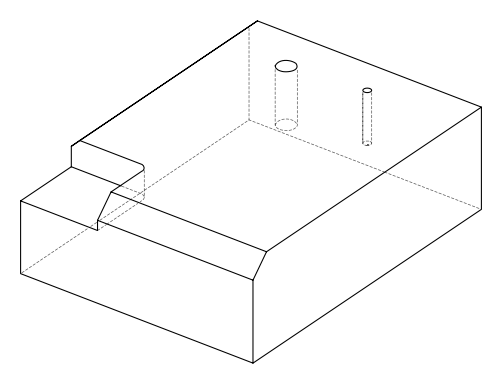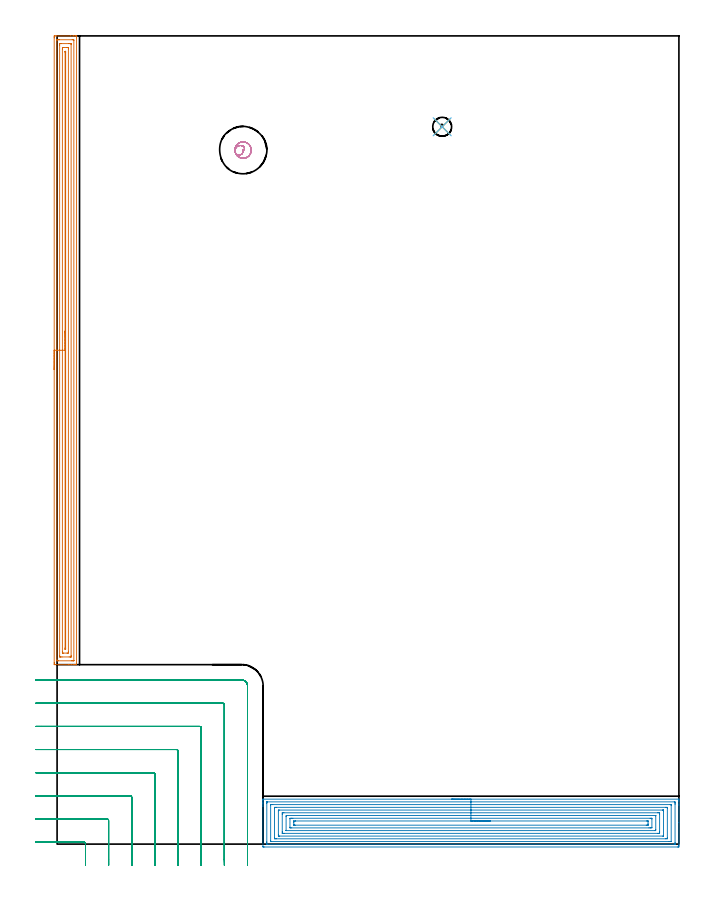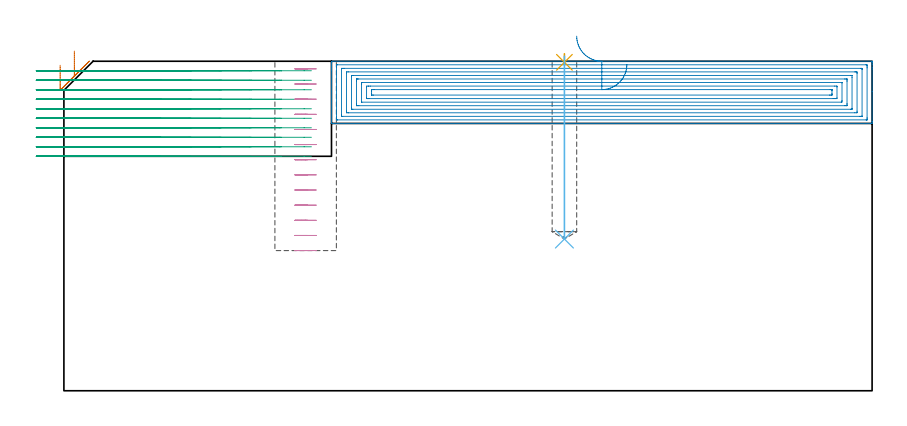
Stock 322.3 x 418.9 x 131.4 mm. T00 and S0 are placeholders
(PLAN: 6 operations, 3 tool changes, 53.2 min)
(1 AREA_MILL | FG_CHAMFER_SURFACE | UGT0205_001 | 13.21 min | 22348 mm3)
(2 AREA_MILL_1 | FG_CHAMFER_SURFACE_1 | UGT0205_001 | 15.93 min | 68857 mm3)
(3 MILL_CORNER_NOTCH_RECTANGULAR | CORNER_NOTCH_RECTANGULAR | NXT0201_012 | Follow Part, ap 4, ae 75% | 21.56 min | 372166 mm3)
(4 MILL_BLIND_HOLE_FROM_SOLID_MATERIAL | STEP1POCKET | NXT0201_012 | Spiral | 2.22 min | 35557 mm3)
(5 SPOT_DRILL | STEP1POCKET_1 | NXT0321_9005460120000 | 0.03 min | 10 mm3)
(6 DRILL_BLIND_HOLE_INTO_CENTER | STEP1POCKET_1 | UGT0301_212 | 0.29 min | 5184 mm3)
(TOOL UGT0205_001 | Chamfer Mill 20 x 3 x 45 deg. | D20 FL50 Z2)
(TOOL NXT0201_012 | ENDMILL 16mm [2P460-1600-NA 1630] | D16 FL38 Z6)
(TOOL NXT0321_9005460120000 | NC Spot Drill, 142deg, 12mm, Carbide, Uncoated | D12 PA142 FL30 Z2)
(TOOL UGT0301_212 | Twist Drill 9.8 mm | D9.8 PA118 FL83 Z2)
(OP 1 AREA_MILL)
G17 G21 G94 G90
T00 M6
G54
G17 G0 G90 X-1.5 Y245.95 S1061 M3
G43 Z141.4 H0
Z129.8
G94 G1 Y245.988 Z128.929 F250.
Y246.102 Z128.064
Y246.291 Z127.212
Y246.553 Z126.38
Y246.887 Z125.574
Y247.29 Z124.8
Y247.758 Z124.064
Y248.29 Z123.372
Y248.879 Z122.729
Y249.522 Z122.14
Y250.214 Z121.609
Y250.95 Z121.14
Y251.724 Z120.737
Y252.53 Z120.403
Y253.362 Z120.141
Y254.213 Z119.952
Y255.078 Z119.838
Y255.95 Z119.8
Y417.873
X-1.499 Y418.268 Z119.801
X-1.495 Y418.762 Z119.803
X-1.492 Y418.891 Z119.806
X-1.007 Y418.896 Z120.291
X-0.382 Y418.9 Z120.916
X6.953 Z128.248
X8.358 Z129.654
X8.722 Z130.017
X9.451 Z130.751
X9.693 Z130.993
X10.08 Y418.892 Z131.371
X10.097 Y418.89 Z131.388
X10.1 Y418.715 Z131.4
Y93.184
X10.097 Y93.01 Z131.388
X10.08 Y93.008 Z131.371
X9.693 Y93. Z130.993
X9.451 Z130.751
X8.722 Z130.017
X7.473 Z128.77
X6.069 Z127.365
X-1.007 Y93.001 Z120.291
X-1.233 Y93.003 Z120.065
X-1.492 Y93.009 Z119.806
X-1.495 Y93.138 Z119.803
X-1.499 Y93.631 Z119.801
X-1.5 Y94.13 Z119.8
Y255.95
X-0.086 Z121.214
X-0.085 Y416.801 Z121.215
X-0.084 Y416.855 Z121.216
X-0.082 Y416.88 Z121.218
X-0.08 Y416.887 Z121.22
X-0.068 Y416.89 Z121.232
X0.348 Y416.898 Z121.648
X0.762 Y416.9 Z122.062
X1.231 Z122.531
X7.838 Y416.899 Z129.138
X8.309 Y416.897 Z129.609
X8.561 Y416.89 Z129.861
X8.679 Y416.882 Z129.979
X8.685 Y416.517 Z129.985
Y416.48
Y95.099
X8.684 Y95.045 Z129.984
X8.682 Y95.02 Z129.982
X8.68 Y95.013 Z129.98
X8.668 Y95.01 Z129.968
X8.252 Y95.002 Z129.552
X7.838 Y95. Z129.138
X7.369 Z128.669
X0.762 Y95.001 Z122.062
X0.291 Y95.003 Z121.591
X0.039 Y95.01 Z121.339
X-0.079 Y95.018 Z121.221
X-0.085 Y95.383 Z121.215
Y95.42
X-0.086 Y255.95 Z121.214
X1.329 Z122.629
Y414.118
X1.332 Y414.691 Z122.632
X1.334 Y414.851 Z122.634
X1.335 Y414.883 Z122.635
X1.372 Y414.89 Z122.672
X1.443 Y414.897 Z122.743
X1.647 Y414.899 Z122.947
X2.325 Y414.9 Z123.625
X6.069 Z127.369
X6.748 Y414.899 Z128.048
X6.953 Y414.895 Z128.253
X7.159 Y414.89 Z128.459
X7.265 Y414.875 Z128.565
X7.267 Y414.798 Z128.567
X7.269 Y414.691 Z128.569
X7.271 Y414.37 Z128.571
Y97.782
X7.269 Y97.209 Z128.569
X7.266 Y97.049 Z128.566
X7.265 Y97.017 Z128.565
X7.228 Y97.01 Z128.528
X7.157 Y97.003 Z128.457
X6.953 Y97.001 Z128.253
X6.275 Y97. Z127.575
X2.531 Z123.831
X1.852 Y97.001 Z123.152
X1.647 Y97.005 Z122.947
X1.441 Y97.01 Z122.741
X1.335 Y97.025 Z122.635
X1.332 Y97.102 Z122.632
X1.331 Y97.209 Z122.631
X1.329 Y97.53 Z122.629
Y255.95
X2.743 Z124.043
Y412.008
X2.749 Y412.682 Z124.049
X2.761 Y412.89 Z124.061
X2.975 Y412.896 Z124.275
X3.416 Y412.9 Z124.716
X5.184 Z126.484
X5.626 Y412.896 Z126.926
X5.839 Y412.89 Z127.139
X5.85 Y412.77 Z127.15
X5.857 Y412.223 Z127.157
Y99.892
X5.851 Y99.218 Z127.151
X5.839 Y99.01 Z127.139
X5.625 Y99.004 Z126.925
X5.184 Y99. Z126.484
X3.416 Z124.716
X2.974 Y99.004 Z124.274
X2.761 Y99.01 Z124.061
X2.75 Y99.13 Z124.05
X2.743 Y99.677 Z124.043
Y255.95
X4.157 Z125.457
Y410.364
X4.158 Y410.509 Z125.458
X4.162 Y410.798 Z125.462
X4.164 Y410.876 Z125.464
X4.177 Y410.89 Z125.477
X4.216 Y410.894 Z125.516
X4.3 Y410.897 Z125.6
X4.396 Z125.696
X4.424 Y410.894 Z125.724
X4.433 Y410.892 Z125.733
X4.436 Y410.845 Z125.736
X4.44 Y410.653 Z125.74
X4.443 Y410.364 Z125.743
Y410.22
Y101.536
X4.442 Y101.391 Z125.742
X4.438 Y101.102 Z125.738
X4.436 Y101.024 Z125.736
X4.423 Y101.01 Z125.723
X4.384 Y101.006 Z125.684
X4.3 Y101.003 Z125.6
X4.204 Z125.504
X4.176 Y101.006 Z125.476
X4.167 Y101.008 Z125.467
X4.164 Y101.054 Z125.464
X4.16 Y101.246 Z125.46
X4.157 Y101.536 Z125.457
Y101.68
Y255.95
Y256.822 Z125.495
Y257.686 Z125.609
Y258.538 Z125.798
Y259.37 Z126.06
Y260.176 Z126.394
Y260.95 Z126.797
Y261.686 Z127.265
Y262.378 Z127.797
Y263.021 Z128.386
Y263.61 Z129.029
Y264.141 Z129.721
Y264.61 Z130.457
Y265.013 Z131.231
Y265.347 Z132.037
Y265.609 Z132.869
Y265.798 Z133.72
Y265.912 Z134.585
Y265.95 Z135.457
G0 Z141.4
M5
M2
(OP 2 AREA_MILL_1)
G17 G21 G94 G90
T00 M6
G54
G17 G0 G90 X204.5 Y23.3 S1061 M3
G43 Z141.4 H0
G94 G1 X204.538 Z140.528 F250.
X204.652 Z139.663
X204.841 Z138.812
X205.103 Z137.98
X205.437 Z137.174
X205.84 Z136.4
X206.308 Z135.664
X206.84 Z134.972
X207.429 Z134.329
X208.072 Z133.739
X208.764 Z133.208
X209.5 Z132.74
X210.274 Z132.337
X211.08 Z132.003
X211.912 Z131.741
X212.764 Z131.552
X213.628 Z131.438
X214.5 Z131.4
X322.131
X322.291 Y23.297 Z131.388
X322.293 Y23.287 Z131.378
X322.3 Y22.939 Z131.038
Y22.61 Z130.71
Y21.94 Z130.035
Y20.722 Z128.819
Y20.174 Z128.268
Y11.174 Z119.271
Y-0.749 Z107.348
X322.297 Y-1.024 Z107.074
X322.291 Y-1.492 Z106.606
X322.161 Y-1.495 Z106.603
X321.684 Y-1.5 Z106.6
X107.316
X106.9 Y-1.496 Z106.602
X106.71 Y-1.492 Z106.606
X106.7 Y-1.298 Z106.799
Y19.565 Z127.66
Y20.174 Z128.268
Y20.722 Z128.819
Y21.057 Z129.153
Y21.606 Z129.702
Y21.94 Z130.035
Y22.61 Z130.71
Y22.939 Z131.038
X106.707 Y23.287 Z131.378
X106.709 Y23.297 Z131.388
X106.869 Y23.3 Z131.4
X214.5
Y21.886 Z129.986
X319.898 Y21.885 Z129.985
X319.954
X320.282 Y21.879 Z129.979
X320.29 Y21.773 Z129.873
X320.297 Y21.545 Z129.645
X320.299 Y21.057 Z129.157
X320.3 Y20.659 Z128.759
X320.299 Y0.743 Z108.843
X320.298 Y0.347 Z108.447
X320.29 Y-0.052 Z108.048
X320.282 Y-0.08 Z108.02
X320.263 Y-0.081 Z108.019
X320.212 Y-0.084 Z108.016
X320.107 Y-0.085 Z108.015
X319.898 Y-0.086 Z108.014
X109.102 Y-0.085 Z108.015
X109.046
X108.718 Y-0.079 Z108.021
X108.71 Y0.027 Z108.127
X108.703 Y0.255 Z108.355
X108.701 Y0.743 Z108.843
X108.7 Y1.141 Z109.241
X108.701 Y21.057 Z129.157
X108.702 Y21.453 Z129.553
X108.71 Y21.852 Z129.952
X108.718 Y21.88 Z129.98
X108.737 Y21.881 Z129.981
X108.788 Y21.884 Z129.984
X108.893 Y21.885 Z129.985
X109.102 Y21.886 Z129.986
X214.5
Y20.471 Z128.571
X317.811
X318.111 Y20.47 Z128.57
X318.211 Y20.468 Z128.568
X318.282 Y20.465 Z128.565
X318.29 Y20.36 Z128.46
X318.297 Y20.174 Z128.274
X318.3 Y19.988 Z128.088
X318.299 Y1.441 Z109.541
X318.294 Y1.378 Z109.478
X318.289 Y1.335 Z109.435
X318.261 Y1.333 Z109.433
X318.111 Y1.331 Z109.431
X317.519 Y1.329 Z109.429
X317.218 Y1.328 Z109.428
X111.189 Y1.329 Z109.429
X110.889 Y1.33 Z109.43
X110.789 Y1.332 Z109.432
X110.718 Y1.335 Z109.435
X110.71 Y1.44 Z109.54
X110.703 Y1.626 Z109.726
X110.7 Y1.812 Z109.912
X110.701 Y20.359 Z128.459
X110.706 Y20.422 Z128.522
X110.711 Y20.465 Z128.565
X110.739 Y20.467 Z128.567
X110.889 Y20.469 Z128.569
X111.481 Y20.471 Z128.571
X111.782
X214.5
Y19.057 Z127.157
X315.432
X315.669 Y19.056 Z127.156
X316.178 Y19.05 Z127.15
X316.29 Y19.04 Z127.14
X316.295 Y18.841 Z126.941
X316.3 Y18.432 Z126.532
Y3.393 Z111.493
X316.295 Y2.963 Z111.063
X316.29 Y2.755 Z110.855
X316.082 Y2.749 Z110.849
X315.432 Y2.744 Z110.844
X113.568 Y2.743 Z110.843
X113.331 Y2.744 Z110.844
X112.822 Y2.75 Z110.85
X112.71 Y2.76 Z110.86
X112.705 Y2.959 Z111.059
X112.7 Y3.368 Z111.468
Y18.407 Z126.507
X112.705 Y18.837 Z126.937
X112.71 Y19.045 Z127.145
X112.918 Y19.051 Z127.151
X113.568 Y19.056 Z127.156
X214.5 Y19.057 Z127.157
Y17.643 Z125.743
X313.765
X314.006 Y17.641 Z125.741
X314.166 Y17.639 Z125.739
X314.286 Y17.636 Z125.736
X314.29 Y17.616 Z125.716
X314.293 Y17.524 Z125.624
X314.3 Y16.877 Z124.977
X314.299 Y4.513 Z112.613
X314.293 Y4.276 Z112.376
X314.29 Y4.196 Z112.296
X314.279 Y4.164 Z112.264
X313.765 Y4.157 Z112.257
X115.235
X114.994 Y4.159 Z112.259
X114.834 Y4.161 Z112.261
X114.714 Y4.164 Z112.264
X114.71 Y4.184 Z112.284
X114.707 Y4.276 Z112.376
X114.7 Y4.923 Z113.023
X114.701 Y17.287 Z125.387
X114.707 Y17.524 Z125.624
X114.71 Y17.604 Z125.704
X114.721 Y17.636 Z125.736
X115.235 Y17.643 Z125.743
X214.5
Y16.229 Z124.329
X311.383
X311.859 Y16.227 Z124.327
X312.281 Y16.224 Z124.324
X312.29 Y16.222 Z124.322
X312.296 Y16.208 Z124.308
X312.299 Y15.758 Z123.858
X312.3 Y15.322 Z123.422
Y6.489 Z114.589
X312.298 Y6.042 Z114.142
X312.295 Y5.611 Z113.711
X312.291 Y5.582 Z113.682
X312.273 Y5.578 Z113.678
X312.216 Y5.575 Z113.675
X312.097 Y5.572 Z113.672
X311.859 Y5.571 Z113.671
X311.442
X117.617
X117.141 Y5.573 Z113.673
X116.719 Y5.576 Z113.676
X116.71 Y5.578 Z113.678
X116.704 Y5.591 Z113.691
X116.701 Y6.042 Z114.142
X116.7 Y6.478 Z114.578
Y15.311 Z123.411
X116.702 Y15.758 Z123.858
X116.705 Y16.189 Z124.289
X116.709 Y16.218 Z124.318
X116.727 Y16.222 Z124.322
X116.784 Y16.225 Z124.325
X116.903 Y16.227 Z124.327
X117.141 Y16.229 Z124.329
X117.558
X214.5
Y14.815 Z122.915
X310.133 Y14.814 Z122.914
X310.262 Y14.81 Z122.91
X310.286 Y14.808 Z122.908
X310.294 Y14.793 Z122.893
X310.298 Y14.771 Z122.871
X310.3 Y14.748 Z122.848
Y14.65 Z122.75
X310.299 Y7.585 Z115.685
X310.291 Y7.359 Z115.459
X310.271 Y6.992 Z115.092
X310.072 Y6.987 Z115.087
X310.012 Y6.986 Z115.086
X118.867
X118.738 Y6.99 Z115.09
X118.714 Y6.992 Z115.092
X118.706 Y7.007 Z115.107
X118.702 Y7.029 Z115.129
X118.7 Y7.052 Z115.152
Y7.15 Z115.25
X118.701 Y14.215 Z122.315
X118.709 Y14.441 Z122.541
X118.729 Y14.808 Z122.908
X118.928 Y14.813 Z122.913
X118.988 Y14.814 Z122.914
X214.5 Y14.815 Z122.915
Y13.4 Z121.5
X307.393
X307.993 Y13.398 Z121.498
X308.286 Y13.393 Z121.493
X308.299 Y13.108 Z121.208
X308.3 Y13.094 Z121.194
Y8.678 Z116.778
X308.286 Y8.407 Z116.507
X307.687 Y8.401 Z116.501
X307.393 Y8.4 Z116.5
X306.795
X121.607
X121.007 Y8.402 Z116.502
X120.714 Y8.407 Z116.507
X120.701 Y8.692 Z116.792
X120.7 Y8.705 Z116.805
Y13.121 Z121.221
X120.714 Y13.393 Z121.493
X121.313 Y13.399 Z121.499
X121.607 Y13.4 Z121.5
X122.205
X214.5
Y11.986 Z120.086
X305.606
X305.849 Y11.985 Z120.085
X306.277 Y11.979 Z120.079
X306.291 Y11.974 Z120.074
X306.294 Y11.949 Z120.049
X306.298 Y11.891 Z119.991
X306.3 Y11.774 Z119.874
Y11.539 Z119.639
Y10.458 Z118.558
X306.299 Y10.115 Z118.215
X306.297 Y9.944 Z118.044
X306.294 Y9.859 Z117.959
X306.29 Y9.822 Z117.922
X306.252 Y9.82 Z117.92
X305.606 Y9.815 Z117.915
X305.365 Y9.814 Z117.914
X123.394
X123.151 Y9.815 Z117.915
X122.723 Y9.821 Z117.921
X122.709 Y9.826 Z117.926
X122.706 Y9.851 Z117.951
X122.702 Y9.909 Z118.009
X122.7 Y10.026 Z118.126
Y10.261 Z118.361
Y11.342 Z119.442
X122.701 Y11.684 Z119.784
X122.703 Y11.856 Z119.956
X122.706 Y11.941 Z120.041
X122.71 Y11.978 Z120.078
X122.748 Y11.98 Z120.08
X123.394 Y11.985 Z120.085
X123.635 Y11.986 Z120.086
X214.5
X215.372 Z120.124
X216.236 Z120.238
X217.088 Z120.427
X217.92 Z120.689
X218.726 Z121.023
X219.5 Z121.426
X220.236 Z121.895
X220.928 Z122.426
X221.571 Z123.015
X222.16 Z123.658
X222.692 Z124.35
X223.16 Z125.086
X223.563 Z125.86
X223.897 Z126.666
X224.159 Z127.498
X224.348 Z128.35
X224.462 Z129.215
X224.5 Z130.086
G0 Z141.4
M5
M2
(OP 3 MILL_CORNER_NOTCH_RECTANGULAR)
G17 G21 G94 G90
T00 M6
G54
G17 G0 G90 X14.709 Y-11. S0 M3
G43 Z141.4 H1
Z127.61
G94 G1 X14.7 Y-8. F250.
Y-7.746 F500.
Y0.206
G3 X13.906 Y1. R0.8
G1 X-7.909
X-8.
X-11. Y1.003 F250.
G0 Z141.4
X26.711 Y-11.
Z127.61
G1 X26.7 Y-8.
Y-7.746 F500.
Y12.206
G3 X25.906 Y13. R0.8
G1 X-7.909
X-8.
X-11. Y13.004 F250.
G0 Z141.4
X38.713 Y-11.
Z127.61
G1 X38.701 Y-8.
G2 X38.7 Y-7.746 R60. F500.
G1 Y24.206
G3 X37.906 Y25. R0.8
G1 X-7.909
X-8.
X-11. Y25.005 F250.
G0 Z141.4
X50.717 Y-11.
Z127.61
G1 X50.701 Y-8.
X50.7 Y-7.746 F500.
Y36.205
G3 X49.905 Y37. R0.8
G1 X-7.909
X-8.
X-11. Y37.006 F250.
G0 Z141.4
X62.722 Y-11.
Z127.61
G1 X62.701 Y-8.
X62.7 Y-7.746 F500.
Y48.205
G3 X61.905 Y49. R0.8
G1 X-7.909
X-8.
X-11. Y49.008 F250.
G0 Z141.4
X74.733 Y-11.
Z127.61
G1 X74.701 Y-8.
G2 X74.7 Y-7.746 R24. F500.
G1 Y60.205
G3 X73.905 Y61. R0.8
G1 X-7.909
X-8.
X-11. Y61.012 F250.
G0 Z141.4
X86.766 Y-10.999
Z127.61
G1 X86.703 Y-8.
G2 X86.7 Y-7.746 R12. F500.
G1 Y72.204
G3 X85.904 Y73. R0.8
G1 X-7.909
X-8.
X-11. Y73.023 F250.
G0 Z141.4
X98.7 Y-10.746
Z127.61
G1 Y-7.746
Y82.1 F500.
G3 X95.8 Y85. R2.9
G1 X-7.909
X-10.909 F250.
G0 Z141.4
X14.709 Y-11.
Z123.82
G1 X14.7 Y-8.
Y-7.746 F500.
Y0.206
G3 X13.906 Y1. R0.8
G1 X-8.
X-11. F250.
G0 Z141.4
X26.711 Y-11.
Z123.82
G1 X26.7 Y-8.
Y-7.746 F500.
Y12.206
G3 X25.906 Y13. R0.8
G1 X-8.
X-11. F250.
G0 Z141.4
X38.713 Y-11.
Z123.82
G1 X38.701 Y-8.
X38.7 Y-7.746 F500.
Y24.206
G3 X37.906 Y25. R0.8
G1 X-8.
X-11. F250.
G0 Z141.4
X50.717 Y-11.
Z123.82
G1 X50.701 Y-8.
X50.7 Y-7.746 F500.
Y36.205
G3 X49.905 Y37. R0.8
G1 X-8.
X-11. F250.
G0 Z141.4
X62.722 Y-11.
Z123.82
G1 X62.701 Y-8.
X62.7 Y-7.746 F500.
Y48.205
G3 X61.905 Y49. R0.8
G1 X-8.
X-11. F250.
G0 Z141.4
X74.733 Y-11.
Z123.82
G1 X74.701 Y-8.
G2 X74.7 Y-7.746 R24. F500.
G1 Y60.205
G3 X73.905 Y61. R0.8
G1 X-8.
X-11. F250.
G0 Z141.4
X86.766 Y-10.999
Z123.82
G1 X86.703 Y-8.
G2 X86.7 Y-7.746 R12. F500.
G1 Y72.204
G3 X85.904 Y73. R0.8
G1 X-8.
X-11. F250.
G0 Z141.4
X98.7 Y-10.746
Z123.82
G1 Y-7.746
Y82.1 F500.
G3 X95.8 Y85. R2.9
G1 X-8.
X-11. F250.
G0 Z141.4
X14.709 Y-11.
Z120.03
G1 X14.7 Y-8.
Y-7.746 F500.
Y0.206
G3 X13.906 Y1. R0.8
G1 X-8.
X-11. F250.
G0 Z141.4
X26.711 Y-11.
Z120.03
G1 X26.7 Y-8.
Y-7.746 F500.
Y12.206
G3 X25.906 Y13. R0.8
G1 X-8.
X-11. F250.
G0 Z141.4
X38.713 Y-11.
Z120.03
G1 X38.701 Y-8.
X38.7 Y-7.746 F500.
Y24.206
G3 X37.906 Y25. R0.8
G1 X-8.
X-11. F250.
G0 Z141.4
X50.717 Y-11.
Z120.03
G1 X50.701 Y-8.
X50.7 Y-7.746 F500.
Y36.205
G3 X49.905 Y37. R0.8
G1 X-8.
X-11. F250.
G0 Z141.4
X62.722 Y-11.
Z120.03
G1 X62.701 Y-8.
X62.7 Y-7.746 F500.
Y48.205
G3 X61.905 Y49. R0.8
G1 X-8.
X-11. F250.
G0 Z141.4
X74.733 Y-11.
Z120.03
G1 X74.701 Y-8.
G2 X74.7 Y-7.746 R24. F500.
G1 Y60.205
G3 X73.905 Y61. R0.8
G1 X-8.
X-11. F250.
G0 Z141.4
X86.766 Y-10.999
Z120.03
G1 X86.703 Y-8.
G2 X86.7 Y-7.746 R12. F500.
G1 Y72.204
G3 X85.904 Y73. R0.8
G1 X-8.
X-11. F250.
G0 Z141.4
X98.7 Y-10.746
Z120.03
G1 Y-7.746
Y82.1 F500.
G3 X95.8 Y85. R2.9
G1 X-8.
X-11. F250.
G0 Z141.4
X14.709 Y-11.
Z116.24
G1 X14.7 Y-8.
Y-7.746 F500.
Y0.206
G3 X13.906 Y1. R0.8
G1 X-8.
X-11. F250.
G0 Z141.4
X26.711 Y-11.
Z116.24
G1 X26.7 Y-8.
Y-7.746 F500.
Y12.206
G3 X25.906 Y13. R0.8
G1 X-8.
X-11. F250.
G0 Z141.4
X38.713 Y-11.
Z116.24
G1 X38.701 Y-8.
X38.7 Y-7.746 F500.
Y24.206
G3 X37.906 Y25. R0.8
G1 X-8.
X-11. F250.
G0 Z141.4
X50.717 Y-11.
Z116.24
G1 X50.701 Y-8.
X50.7 Y-7.746 F500.
Y36.205
G3 X49.905 Y37. R0.8
G1 X-8.
X-11. F250.
G0 Z141.4
X62.722 Y-11.
Z116.24
G1 X62.701 Y-8.
X62.7 Y-7.746 F500.
Y48.205
G3 X61.905 Y49. R0.8
G1 X-8.
X-11. F250.
G0 Z141.4
X74.733 Y-11.
Z116.24
G1 X74.701 Y-8.
G2 X74.7 Y-7.746 R24. F500.
G1 Y60.205
G3 X73.905 Y61. R0.8
G1 X-8.
X-11. F250.
G0 Z141.4
X86.766 Y-10.999
Z116.24
G1 X86.703 Y-8.
G2 X86.7 Y-7.746 R12. F500.
G1 Y72.204
G3 X85.904 Y73. R0.8
G1 X-8.
X-11. F250.
G0 Z141.4
X98.7 Y-10.746
Z116.24
G1 Y-7.746
Y82.1 F500.
G3 X95.8 Y85. R2.9
G1 X-8.
X-11. F250.
G0 Z141.4
X14.7 Y-11.
Z112.45
G1 Y-8.
Y0.206 F500.
G3 X13.906 Y1. R0.8
G1 X-8.
X-11. F250.
G0 Z141.4
X26.7 Y-11.
Z112.45
G1 Y-8.
Y12.206 F500.
G3 X25.906 Y13. R0.8
G1 X-8.
X-11. F250.
G0 Z141.4
X38.7 Y-11.
Z112.45
G1 Y-8.
Y24.206 F500.
G3 X37.906 Y25. R0.8
G1 X-8.
X-11. F250.
G0 Z141.4
X50.7 Y-11.
Z112.45
G1 Y-8.
Y36.205 F500.
G3 X49.905 Y37. R0.8
G1 X-8.
X-11. F250.
G0 Z141.4
X62.7 Y-11.
Z112.45
G1 Y-8.
Y48.205 F500.
G3 X61.905 Y49. R0.8
G1 X-8.
X-11. F250.
G0 Z141.4
X74.7 Y-11.
Z112.45
G1 Y-8.
Y60.205 F500.
G3 X73.905 Y61. R0.8
G1 X-8.
X-11. F250.
G0 Z141.4
X86.7 Y-11.
Z112.45
G1 Y-8.
Y72.204 F500.
G3 X85.904 Y73. R0.8
G1 X-8.
X-11. F250.
G0 Z141.4
X98.7 Y-11.
Z112.45
G1 Y-8.
Y82.1 F500.
G3 X95.8 Y85. R2.9
G1 X-8.
X-11. F250.
G0 Z141.4
X14.7 Y-11.
Z108.66
G1 Y-8.
Y0.206 F500.
G3 X13.906 Y1. R0.8
G1 X-8.
X-11. F250.
G0 Z141.4
X26.7 Y-11.
Z108.66
G1 Y-8.
Y12.206 F500.
G3 X25.906 Y13. R0.8
G1 X-8.
X-11. F250.
G0 Z141.4
X38.7 Y-11.
Z108.66
G1 Y-8.
Y24.206 F500.
G3 X37.906 Y25. R0.8
G1 X-8.
X-11. F250.
G0 Z141.4
X50.7 Y-11.
Z108.66
G1 Y-8.
Y36.205 F500.
G3 X49.905 Y37. R0.8
G1 X-8.
X-11. F250.
G0 Z141.4
X62.7 Y-11.
Z108.66
G1 Y-8.
Y48.205 F500.
G3 X61.905 Y49. R0.8
G1 X-8.
X-11. F250.
G0 Z141.4
X74.7 Y-11.
Z108.66
G1 Y-8.
Y60.205 F500.
G3 X73.905 Y61. R0.8
G1 X-8.
X-11. F250.
G0 Z141.4
X86.7 Y-11.
Z108.66
G1 Y-8.
Y72.204 F500.
G3 X85.904 Y73. R0.8
G1 X-8.
X-11. F250.
G0 Z141.4
X98.7 Y-11.
Z108.66
G1 Y-8.
Y82.1 F500.
G3 X95.8 Y85. R2.9
G1 X-8.
X-11. F250.
G0 Z141.4
X14.7 Y-11.
Z104.87
G1 Y-8.
Y0.206 F500.
G3 X13.906 Y1. R0.8
G1 X-8.
X-11. F250.
G0 Z141.4
X26.7 Y-11.
Z104.87
G1 Y-8.
Y12.206 F500.
G3 X25.906 Y13. R0.8
G1 X-8.
X-11. F250.
G0 Z141.4
X38.7 Y-11.
Z104.87
G1 Y-8.
Y24.205 F500.
G3 X37.905 Y25. R0.8
G1 X-8.
X-11. F250.
G0 Z141.4
X50.7 Y-11.
Z104.87
G1 Y-8.
Y36.205 F500.
G3 X49.905 Y37. R0.8
G1 X-8.
X-11. F250.
G0 Z141.4
X62.7 Y-11.
Z104.87
G1 Y-8.
Y48.205 F500.
G3 X61.905 Y49. R0.8
G1 X-8.
X-11. F250.
G0 Z141.4
X74.7 Y-11.
Z104.87
G1 Y-8.
Y60.205 F500.
G3 X73.905 Y61. R0.8
G1 X-8.
X-11. F250.
G0 Z141.4
X86.7 Y-11.
Z104.87
G1 Y-8.
Y72.204 F500.
G3 X85.904 Y73. R0.8
G1 X-8.
X-11. F250.
G0 Z141.4
X98.7 Y-11.
Z104.87
G1 Y-8.
Y82.1 F500.
G3 X95.8 Y85. R2.9
G1 X-8.
X-11. F250.
G0 Z141.4
X14.7 Y-11.
Z101.08
G1 Y-8.
Y0.206 F500.
G3 X13.906 Y1. R0.8
G1 X-8.
X-11. F250.
G0 Z141.4
X26.7 Y-11.
Z101.08
G1 Y-8.
Y12.206 F500.
G3 X25.906 Y13. R0.8
G1 X-8.
X-11. F250.
G0 Z141.4
X38.7 Y-11.
Z101.08
G1 Y-8.
Y24.205 F500.
G3 X37.905 Y25. R0.8
G1 X-8.
X-11. F250.
G0 Z141.4
X50.7 Y-11.
Z101.08
G1 Y-8.
Y36.205 F500.
G3 X49.905 Y37. R0.8
G1 X-8.
X-11. F250.
G0 Z141.4
X62.7 Y-11.
Z101.08
G1 Y-8.
Y48.205 F500.
G3 X61.905 Y49. R0.8
G1 X-8.
X-11. F250.
G0 Z141.4
X74.7 Y-11.
Z101.08
G1 Y-8.
Y60.205 F500.
G3 X73.905 Y61. R0.8
G1 X-8.
X-11. F250.
G0 Z141.4
X86.7 Y-11.
Z101.08
G1 Y-8.
Y72.204 F500.
G3 X85.904 Y73. R0.8
G1 X-8.
X-11. F250.
G0 Z141.4
X98.7 Y-11.
Z101.08
G1 Y-8.
Y82.1 F500.
G3 X95.8 Y85. R2.9
G1 X-8.
X-11. F250.
G0 Z141.4
X14.7 Y-11.
Z97.29
G1 Y-8.
Y0.206 F500.
G3 X13.906 Y1. R0.8
G1 X-8.
X-11. F250.
G0 Z141.4
X26.7 Y-11.
Z97.29
G1 Y-8.
Y12.206 F500.
G3 X25.906 Y13. R0.8
G1 X-8.
X-11. F250.
G0 Z141.4
X38.7 Y-11.
Z97.29
G1 Y-8.
Y24.205 F500.
G3 X37.905 Y25. R0.8
G1 X-8.
X-11. F250.
G0 Z141.4
X50.7 Y-11.
Z97.29
G1 Y-8.
Y36.205 F500.
G3 X49.905 Y37. R0.8
G1 X-8.
X-11. F250.
G0 Z141.4
X62.7 Y-11.
Z97.29
G1 Y-8.
Y48.205 F500.
G3 X61.905 Y49. R0.8
G1 X-8.
X-11. F250.
G0 Z141.4
X74.7 Y-11.
Z97.29
G1 Y-8.
Y60.205 F500.
G3 X73.905 Y61. R0.8
G1 X-8.
X-11. F250.
G0 Z141.4
X86.7 Y-11.
Z97.29
G1 Y-8.
Y72.204 F500.
G3 X85.904 Y73. R0.8
G1 X-8.
X-11. F250.
G0 Z141.4
X98.7 Y-11.
Z97.29
G1 Y-8.
Y82.1 F500.
G3 X95.8 Y85. R2.9
G1 X-8.
X-11. F250.
G0 Z141.4
X14.7 Y-11.
Z93.5
G1 Y-8.
Y0.206 F500.
G3 X13.906 Y1. R0.8
G1 X-8.
X-11. F250.
G0 Z141.4
X26.7 Y-11.
Z93.5
G1 Y-8.
Y12.206 F500.
G3 X25.906 Y13. R0.8
G1 X-8.
X-11. F250.
G0 Z141.4
X38.7 Y-11.
Z93.5
G1 Y-8.
Y24.205 F500.
G3 X37.905 Y25. R0.8
G1 X-8.
X-11. F250.
G0 Z141.4
X50.7 Y-11.
Z93.5
G1 Y-8.
Y36.205 F500.
G3 X49.905 Y37. R0.8
G1 X-8.
X-11. F250.
G0 Z141.4
X62.7 Y-11.
Z93.5
G1 Y-8.
Y48.205 F500.
G3 X61.905 Y49. R0.8
G1 X-8.
X-11. F250.
G0 Z141.4
X74.7 Y-11.
Z93.5
G1 Y-8.
Y60.205 F500.
G3 X73.905 Y61. R0.8
G1 X-8.
X-11. F250.
G0 Z141.4
X86.7 Y-11.
Z93.5
G1 Y-8.
Y72.204 F500.
G3 X85.904 Y73. R0.8
G1 X-8.
X-11. F250.
G0 Z141.4
X98.7 Y-11.
Z93.5
G1 Y-8.
Y82.1 F500.
G3 X95.8 Y85. R2.9
G1 X-8.
X-11. F250.
G0 Z141.4
M5
M2
(OP 4 MILL_BLIND_HOLE_FROM_SOLID_MATERIAL)
G17 G21 G94 G90
T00 M6
G54
G17 G0 G90 X96.4 Y359.7 S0 M3
G43 Z141.4 H1
Z128.362
G94 G3 X97.121 Y360.495 R0.724 F250.
X96.192 Y361.815 R1.637
X93.253 Y361.523 R2.87
X92.232 Y358.871 R2.659
X97.229 Y355.532 R4.25
X92.232 Y358.871 R-4.25
X94.73 Y357.201 R2.125
X96.4 Y359.7 R2.125
G0 Z122.323
G3 X97.121 Y360.495 R0.724
X96.192 Y361.815 R1.637
X93.253 Y361.523 R2.87
X92.232 Y358.871 R2.659
X97.229 Y355.532 R4.25
X92.232 Y358.871 R-4.25
X94.73 Y357.201 R2.125
X96.4 Y359.7 R2.125
G0 Z116.285
G3 X97.121 Y360.495 R0.724
X96.192 Y361.815 R1.637
X93.253 Y361.523 R2.87
X92.232 Y358.871 R2.659
X97.229 Y355.532 R4.25
X92.232 Y358.871 R-4.25
X94.73 Y357.201 R2.125
X96.4 Y359.7 R2.125
G0 Z110.246
G3 X97.121 Y360.495 R0.724
X96.192 Y361.815 R1.637
X93.253 Y361.523 R2.87
X92.232 Y358.871 R2.659
X97.229 Y355.532 R4.25
X92.232 Y358.871 R-4.25
X94.73 Y357.201 R2.125
X96.4 Y359.7 R2.125
G0 Z104.208
G3 X97.121 Y360.495 R0.724
X96.192 Y361.815 R1.637
X93.253 Y361.523 R2.87
X92.232 Y358.871 R2.659
X97.229 Y355.532 R4.25
X92.232 Y358.871 R-4.25
X94.73 Y357.201 R2.125
X96.4 Y359.7 R2.125
G0 Z98.169
G3 X97.121 Y360.495 R0.724
X96.192 Y361.815 R1.637
X93.253 Y361.523 R2.87
X92.232 Y358.871 R2.659
X97.229 Y355.532 R4.25
X92.232 Y358.871 R-4.25
X94.73 Y357.201 R2.125
X96.4 Y359.7 R2.125
G0 Z92.131
G3 X97.121 Y360.495 R0.724
X96.192 Y361.815 R1.637
X93.253 Y361.523 R2.87
X92.232 Y358.871 R2.659
X97.229 Y355.532 R4.25
X92.232 Y358.871 R-4.25
X94.73 Y357.201 R2.125
X96.4 Y359.7 R2.125
G0 Z86.092
G3 X97.121 Y360.495 R0.724
X96.192 Y361.815 R1.637
X93.253 Y361.523 R2.87
X92.232 Y358.871 R2.659
X97.229 Y355.532 R4.25
X92.232 Y358.871 R-4.25
X94.73 Y357.201 R2.125
X96.4 Y359.7 R2.125
G0 Z80.054
G3 X97.121 Y360.495 R0.724
X96.192 Y361.815 R1.637
X93.253 Y361.523 R2.87
X92.232 Y358.871 R2.659
X97.229 Y355.532 R4.25
X92.232 Y358.871 R-4.25
X94.73 Y357.201 R2.125
X96.4 Y359.7 R2.125
G0 Z74.015
G3 X97.121 Y360.495 R0.724
X96.192 Y361.815 R1.637
X93.253 Y361.523 R2.87
X92.232 Y358.871 R2.659
X97.229 Y355.532 R4.25
X92.232 Y358.871 R-4.25
X94.73 Y357.201 R2.125
X96.4 Y359.7 R2.125
G0 Z67.977
G3 X97.121 Y360.495 R0.724
X96.192 Y361.815 R1.637
X93.253 Y361.523 R2.87
X92.232 Y358.871 R2.659
X97.229 Y355.532 R4.25
X92.232 Y358.871 R-4.25
X94.73 Y357.201 R2.125
X96.4 Y359.7 R2.125
G0 Z61.938
G3 X97.121 Y360.495 R0.724
X96.192 Y361.815 R1.637
X93.253 Y361.523 R2.87
X92.232 Y358.871 R2.659
X97.229 Y355.532 R4.25
X92.232 Y358.871 R-4.25
X94.73 Y357.201 R2.125
X96.4 Y359.7 R2.125
G0 Z55.9
G3 X97.121 Y360.495 R0.724
X96.192 Y361.815 R1.637
X93.253 Y361.523 R2.87
X92.232 Y358.871 R2.659
X97.229 Y355.532 R4.25
X92.232 Y358.871 R-4.25
X94.73 Y357.201 R2.125
X96.4 Y359.7 R2.125
G0 Z141.4
M5
M2
(OP 5 SPOT_DRILL)
G17 G21 G94 G90
T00 M6
G54
G17 G0 G90 X199.6 Y371.8 S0 M3
G43 Z141.4 H0
G94 G81 G98 Z130.978 F250. R134.4
G80
M5
M2
(OP 6 DRILL_BLIND_HOLE_INTO_CENTER)
G17 G21 G94 G90
T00 M6
G54
G17 G0 G90 X199.6 Y371.8 S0 M3
G43 Z141.4 H0
G94 G81 G98 Z60.5 F250. R133.4
G80
M5
M2
